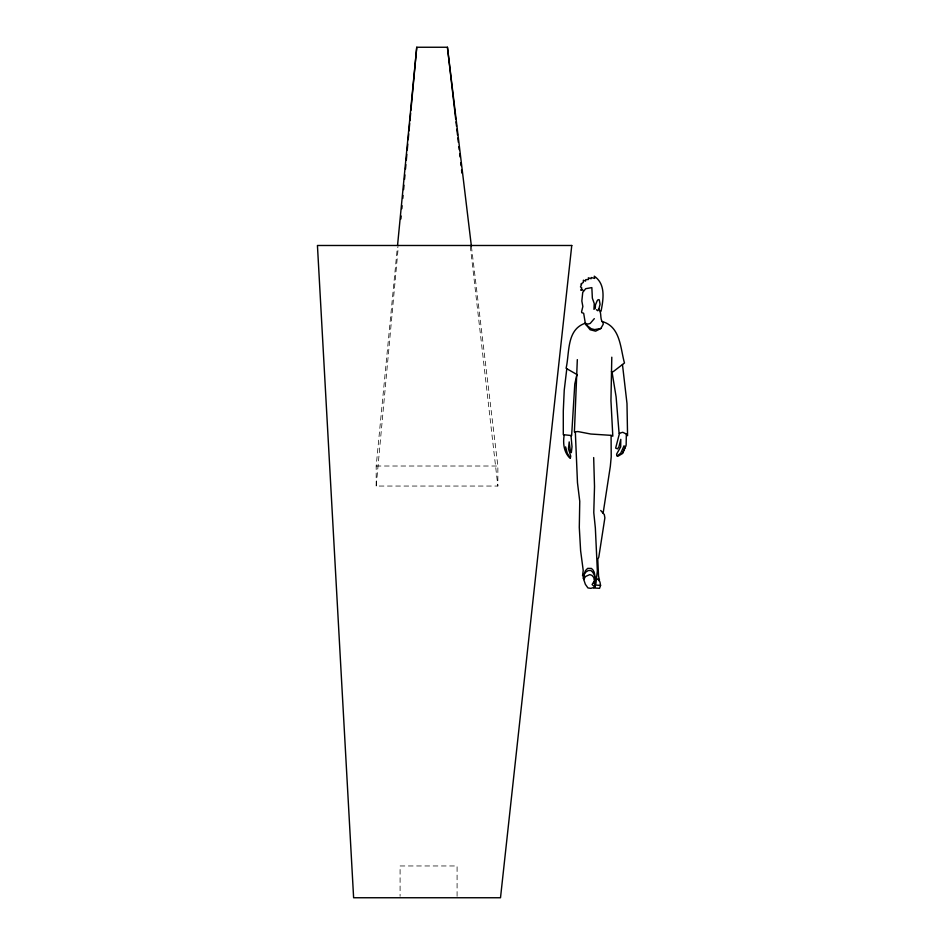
<?xml version="1.0" encoding="UTF-8"?>
<svg xmlns="http://www.w3.org/2000/svg" width="945" height="945" viewBox="0 0 945 945"><rect width="100%" height="100%" fill="white"/><g stroke="black" fill="none" stroke-linecap="round" stroke-linejoin="round"><path stroke-width="0.71" stroke-dasharray="4.72 3.54" d="M471.413 246.385L497.861 466.015L497.861 486.049L376.181 486.049L398.294 246.846M376.181 486.049L376.181 466.015L397.384 247.082M376.181 466.015L497.861 466.015M470.303 246.172L497.861 486.049M457.085 896.309L457.085 865.963L400.089 865.963L400.089 896.309"/><path stroke-width="1.42" d="M611.793 357.198L610.954 400.668L612.809 436.224L611.084 435.35L590.779 434.027L577.797 431.534L574.406 431.971L577.324 359.62M611.982 371.68L616.105 396.817L619.081 433.353L622.743 432.29L626.346 434.05L626.145 445.142L622.448 453.565L617.983 456.211L617.664 455.608L620.723 453.198L624.102 445.721M583.384 578.364L583.526 575.387L585.475 570.603L587.672 568.37L591.416 568.429C595.504 571.406 595.019 576.84 594.251 581.269L592.113 584.506L594.96 587.188L590.932 588.333L587.955 587.955L585.345 584.282L583.384 578.364L584.152 574.477L585.735 572.162L588.286 570.532L590.849 570.461C595.917 574.111 595.704 581.6 594.96 587.188M625.531 446.548L622.672 453.057M400.869 218.957L401.141 216.015M401.826 208.68L402.097 205.75M402.771 198.415L403.042 195.473M403.586 189.602L403.987 185.196M404.531 179.337L404.944 174.931M405.488 169.06L405.889 164.654M406.303 160.248L406.846 154.378M407.248 149.983L407.791 144.112M408.193 139.706L408.736 133.836M409.008 130.906L409.693 123.559M409.965 120.629L410.638 113.294M410.91 110.352L416.745 47.25L447.434 47.25L471.413 246.385M397.526 245.605L416.745 47.25M594.322 318.642L590.188 323.462L587.778 324.088L585.309 323.225C566.303 329.521 569.705 352.792 566.09 368.255L566.799 368.727L564.236 390.202L563.291 410.992L563.291 434.676L571.63 435.574L574.796 383.954L576.934 374.633M564.248 434.724C562.842 442.579 563.657 451.84 569.528 457.734L570.083 457.782M603.123 513.23L610.34 466.251L611.214 456.73L611.084 435.35M596.401 578.978L598.067 579.344L599.957 581.99L600.559 585.404L599.555 588.333L593.72 587.955M596.378 309.7L597.807 310.751L599.059 308.188L600.063 304.29L599.295 299.872L598.173 299.624L597.216 300.675L595.468 304.857L595.303 308.294L593.944 309.31L594.24 303.558L592.35 298.159L591.853 287.611L585.699 288.697L582.734 292.407L581.837 300.971L582.852 306.511L581.612 311.578L581.73 312.653L583.667 313.267L585.309 323.225M619.518 433.223L615.656 448.095L617.487 448.851L618.869 447.032L620.794 439.354L620.676 446.867L616.589 454.155L616.955 456.069L617.664 455.608M585.026 323.308L590.117 329.746L595.622 331.163L600.831 328.494L603.217 324.253L603.099 322.918C599.331 319.02 602.189 312.913 598.717 308.873M583.738 579.509L585.487 576.521L589.751 574.619L591.948 575.363L593.814 577.537L594.464 579.982M600.382 311.815L601.091 310.999C603.394 299.187 605.887 284.079 594.263 276.188L594.665 278.444L591.227 277.511L591.121 278.74L588.345 277.806L588.487 279.496L585.746 279.661L585.534 281.114L583.384 280.192L583.289 282.401L580.962 284.02L581.541 284.516L580.478 286.867L581.789 287.918L580.856 290.292L582.38 289.548L583.325 290.776M583.526 575.387L582.545 575.788L583.219 570.426L580.62 550.793L579.297 527.428L579.757 501.322L577.478 482.753L575.328 431.853M600.831 328.494L594.582 329.592L591.168 328.718L585.569 324.383M595.244 585.038L600.559 585.404M611.415 371.657L613.175 371.692L624.468 362.998C620.298 348.032 620.522 326.686 602.189 321.524M577.289 374.716L566.799 368.727M598.067 579.344L599.484 580.088L598.539 576.155L597.772 559.251L598.787 557.207L604.871 517.86L604.292 514.553L600.713 510.465M593.519 582.297L595.185 584.341L595.822 583.915L597.358 570.863L595.35 528.007L593.779 512.627L594.511 486.58L593.673 457.569M626.346 434.05L627.563 435.692L626.984 403.468L622.471 364.534M570.981 435.468L572.008 446.749L571.335 452.667L570.52 452.064L569.197 441.906L568.453 448.863L570.745 456.163L570.331 458.195L567.26 453.187L565.606 446.879M447.434 47.25L455.679 118.916M456.01 121.846L456.518 126.24M456.848 129.158L457.522 135.005M457.864 137.935L458.36 142.329M458.868 146.711L459.199 149.641M459.707 154.023L460.05 156.953M460.711 162.8L461.054 165.729M461.562 170.112L461.892 173.041M571.76 245.487L500.507 897.75L353.619 897.75L317.437 245.487L571.76 245.487"/></g></svg>
